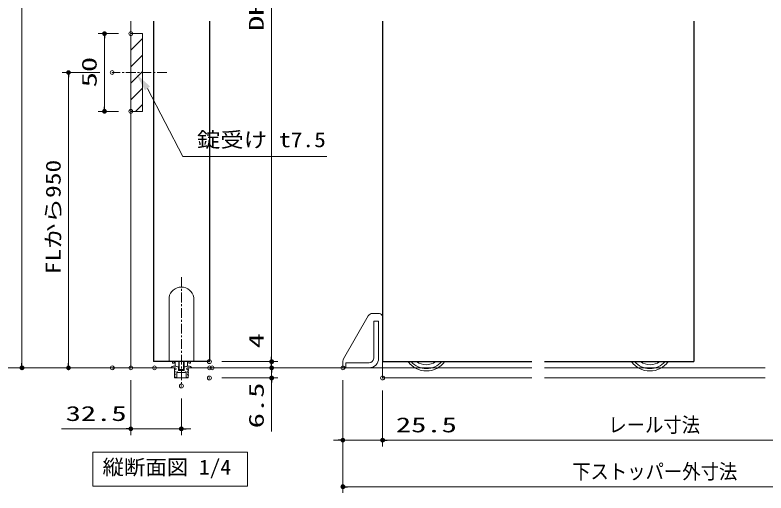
# Model space of a CAD drawing. Units: millimetres, scale not verified. Extents: x -1306 to 1306, y -607 to 607.
# Drawn here: x -872.1 to -389.4, y -95.1 to 212.4 of the extents above; entities that cross this region are included whole.
import ezdxf
from ezdxf.enums import TextEntityAlignment as Align

# ---------------------------------------------------------------- set-up
doc = ezdxf.new("R2010")
doc.units = ezdxf.units.MM
doc.header["$LTSCALE"] = 5
doc.header["$PDMODE"] = 32
doc.header["$PDSIZE"] = 2.5
doc.linetypes.add('USER3', pattern=[2, 1.25, -0.25, 0.25, -0.25])
for name, color, linetype, lineweight in [('0-1_線(黄)', 2, 'Continuous', 15), ('0-C_中心線', 3, 'USER3', 9), ('0-D_線(白)', 7, 'Continuous', 30), ('1-0_線(水)', 4, 'Continuous', 9), ('1-1_寸法線', 3, 'Continuous', 13), ('1-2_ハッチング', 6, 'Continuous', 9), ('1-3_引出線', 3, 'Continuous', 9), ('1-4_DEFPOINTS', 7, 'Continuous', 5), ('1-5_0', 3, 'Continuous', 25)]:
    doc.layers.add(name, color=color, linetype=linetype, lineweight=lineweight)
doc.styles.add('ＭＳ ゴシック', font='')
doc.styles.get('ＭＳ ゴシック').set_extended_font_data('MS Gothic')

# ---------------------------------------------------------------- blocks, each defined once
blk = doc.blocks.new('_DOT')
at = {"layer": '1-5_0'}
blk.add_line((-2.5, 0), (-5, 0), dxfattribs=at)
for points in [[(0, 0), (-2.5, 0), (-2.48, 0.313)], [(0, 0), (-2.48, -0.313), (-2.5, 0)], [(0, 0), (-2.48, 0.313), (-2.421, 0.622)], [(0, 0), (-2.421, -0.622), (-2.48, -0.313)], [(0, 0), (-2.421, 0.622), (-2.324, 0.92)], [(0, 0), (-2.324, -0.92), (-2.421, -0.622)], [(0, 0), (-2.324, 0.92), (-2.191, 1.204)], [(0, 0), (-2.191, -1.204), (-2.324, -0.92)], [(0, 0), (-2.191, 1.204), (-2.023, 1.469)], [(0, 0), (-2.023, -1.469), (-2.191, -1.204)], [(0, 0), (-2.023, 1.469), (-1.822, 1.711)], [(0, 0), (-1.822, -1.711), (-2.023, -1.469)], [(0, 0), (-1.822, 1.711), (-1.594, 1.926)], [(0, 0), (-1.594, -1.926), (-1.822, -1.711)], [(0, 0), (-1.594, 1.926), (-1.34, 2.111)], [(0, 0), (-1.34, -2.111), (-1.594, -1.926)], [(0, 0), (-1.34, 2.111), (-1.064, 2.262)], [(0, 0), (-1.064, -2.262), (-1.34, -2.111)], [(0, 0), (-1.064, 2.262), (-0.773, 2.378)], [(0, 0), (-0.773, -2.378), (-1.064, -2.262)], [(0, 0), (-0.773, 2.378), (-0.468, 2.456)], [(0, 0), (-0.468, -2.456), (-0.773, -2.378)], [(0, 0), (-0.468, 2.456), (-0.157, 2.495)], [(0, 0), (-0.157, -2.495), (-0.468, -2.456)], [(0, 0), (-0.157, 2.495), (0.157, 2.495)], [(0, 0), (0.157, -2.495), (-0.157, -2.495)], [(0, 0), (0.157, 2.495), (0.468, 2.456)], [(0, 0), (0.468, 2.456), (0.773, 2.378)], [(0, 0), (0.773, 2.378), (1.064, 2.262)], [(0, 0), (1.064, 2.262), (1.34, 2.111)], [(0, 0), (1.34, 2.111), (1.594, 1.926)], [(0, 0), (1.594, 1.926), (1.822, 1.711)], [(0, 0), (1.822, 1.711), (2.023, 1.469)], [(0, 0), (2.023, 1.469), (2.191, 1.204)], [(0, 0), (2.191, 1.204), (2.324, 0.92)], [(0, 0), (2.324, 0.92), (2.421, 0.622)], [(0, 0), (2.421, 0.622), (2.48, 0.313)], [(0, 0), (2.48, 0.313), (2.5, 0)], [(0, 0), (0.468, -2.456), (0.157, -2.495)], [(0, 0), (0.773, -2.378), (0.468, -2.456)], [(0, 0), (1.064, -2.262), (0.773, -2.378)], [(0, 0), (1.34, -2.111), (1.064, -2.262)], [(0, 0), (1.594, -1.926), (1.34, -2.111)], [(0, 0), (1.822, -1.711), (1.594, -1.926)], [(0, 0), (2.023, -1.469), (1.822, -1.711)], [(0, 0), (2.191, -1.204), (2.023, -1.469)], [(0, 0), (2.324, -0.92), (2.191, -1.204)], [(0, 0), (2.421, -0.622), (2.324, -0.92)], [(0, 0), (2.48, -0.313), (2.421, -0.622)], [(0, 0), (2.5, 0), (2.48, -0.313)]]:
    blk.add_solid(points, dxfattribs=at)

msp = doc.modelspace()

# ---------------------------------------------------------------- linework, layer by layer
at = {"layer": '0-1_線(黄)'}
for p, q in [((-797.677, 200.389), (-797.677, 150.389)), ((-1237.663, -14.611), (-769.577, -14.611)), ((-760.777, -14.611), (-635.883, -14.611))]:
    msp.add_line(p, q, dxfattribs=at)
msp.add_lwpolyline([(-797.677, 200.389), (-790.177, 200.389), (-790.177, 150.389), (-797.677, 150.389)], dxfattribs=at)
msp.add_lwpolyline([(-822.095, -68.811), (-722.759, -68.811), (-722.759, -90.646), (-822.095, -90.646)], close=True, dxfattribs=at)
at = {"layer": '0-C_中心線'}
for p, q in [((-774.538, 175.389), (-809.662, 175.389)), ((-765.177, 43.78), (-765.177, -26.275))]:
    msp.add_line(p, q, dxfattribs=at)
at = {"layer": '0-D_線(白)', "lineweight": 25}
msp.add_line((-783.177, 208.389), (-783.177, -10.611), dxfattribs=at)
at = {"layer": '0-D_線(白)'}
for p, q in [((-747.177, 208.389), (-747.177, -10.611)), ((-635.883, 208.389), (-635.883, -10.611)), ((-635.883, 208.389), (-635.883, -10.611)), ((-435.885, 208.389), (-435.885, -10.611)), ((-747.177, -10.611), (-783.177, -10.611)), ((-635.883, -10.611), (-539.884, -10.611)), ((-531.884, -10.611), (-435.885, -10.611))]:
    msp.add_line(p, q, dxfattribs=at)
at = {"layer": '1-0_線(水)'}
for p, q in [((-797.677, 208.389), (-797.677, -14.611)), ((-773.077, 30.65), (-773.077, -10.611)), ((-757.277, -10.611), (-757.277, 30.65)), ((-637.883, 20.389), (-642.446, 20.389)), ((-660.981, -8.715), (-645.044, 18.889)), ((-638.383, 15.389), (-638.383, -8.411)), ((-635.883, -14.611), (-635.883, 18.389)), ((-770.927, -10.611), (-770.927, -11.58)), ((-770.927, -11.58), (-769.927, -11.58)), ((-769.927, -11.58), (-769.927, -10.611)), ((-769.177, -13.477), (-769.177, -10.611)), ((-769.177, -13.477), (-766.927, -14.08)), ((-767.027, -14.207), (-767.027, -16.211)), ((-766.927, -15.28), (-766.927, -10.611)), ((-766.627, -15.58), (-766.627, -10.611)), ((-763.727, -15.58), (-763.727, -10.611)), ((-763.427, -15.28), (-763.427, -10.611)), ((-761.177, -13.477), (-763.427, -14.08)), ((-763.327, -16.211), (-763.327, -14.207)), ((-761.177, -13.477), (-761.177, -10.611)), ((-760.427, -10.611), (-760.427, -11.58)), ((-760.427, -11.58), (-759.427, -11.58)), ((-759.427, -11.58), (-759.427, -10.611)), ((-661.383, -14.611), (-661.383, -10.215)), ((-659.383, -11.411), (-659.383, -14.611)), ((-644.583, -11.411), (-659.383, -11.411)), ((-769.077, -14.611), (-771.477, -14.611)), ((-769.192, -17.135), (-769.662, -15.987)), ((-769.192, -18.835), (-769.662, -17.687)), ((-769.577, -21.111), (-769.577, -14.611)), ((-769.477, -15.711), (-769.077, -15.711)), ((-769.477, -17.411), (-769.377, -17.411)), ((-769.477, -19.111), (-769.377, -19.111)), ((-768.177, -17.324), (-768.177, -20.711)), ((-766.927, -15.28), (-766.627, -15.58)), ((-766.827, -16.411), (-763.527, -16.411)), ((-763.527, -17.611), (-766.827, -17.611)), ((-762.177, -20.711), (-762.177, -17.324)), ((-758.877, -14.611), (-761.277, -14.611)), ((-761.277, -15.711), (-760.877, -15.711)), ((-760.692, -15.987), (-761.162, -17.135)), ((-760.692, -17.687), (-761.162, -18.835)), ((-760.977, -17.411), (-760.877, -17.411)), ((-760.977, -19.111), (-760.877, -19.111)), ((-760.777, -14.611), (-760.777, -21.111)), ((-758.877, -14.611), (-708.771, -14.611)), ((-661.383, -14.611), (-539.884, -14.611)), ((-661.383, -14.611), (-635.883, -14.611)), ((-644.583, -14.611), (-659.383, -14.611)), ((-635.883, -14.611), (-635.883, -21.111)), ((-531.884, -14.611), (-389.884, -14.611)), ((-769.221, -20.772), (-769.667, -19.372)), ((-760.777, -21.111), (-769.577, -21.111)), ((-768.377, -20.911), (-769.031, -20.911)), ((-761.323, -20.911), (-761.977, -20.911)), ((-760.686, -19.372), (-761.132, -20.772)), ((-635.883, -21.111), (-539.884, -21.111)), ((-531.884, -21.111), (-389.884, -21.111))]:
    msp.add_line(p, q, dxfattribs=at)
for points in [[(-638.383, 15.389), (-641.583, 15.389), (-641.583, -8.411)], [(-770.381, -13.611), (-768.677, -13.611), (-767.175, -14.014)], [(-763.179, -14.014), (-761.677, -13.611), (-759.972, -13.611)], [(-763.427, -15.28), (-763.727, -15.58), (-766.627, -15.58)]]:
    msp.add_lwpolyline(points, dxfattribs=at)
for centre, radius, start, end in [((-765.177, 29.389), 8, 9.06872, 170.93128), ((-642.446, 17.389), 3, 90, 150), ((-637.883, 18.389), 2, 0, 90), ((-658.383, -10.215), 3, 150, 180), ((-644.583, -8.411), 3, 270, 0), ((-644.583, -8.411), 6.2, 270, 0), ((-771.561, -14.457), 0.175, 118.71051, 298.71051), ((-770.381, -15.111), 1.5, 90, 147.42103), ((-767.227, -14.207), 0.2, 0, 75.00001), ((-763.127, -14.207), 0.2, 104.99999, 180), ((-759.972, -15.111), 1.5, 32.57897, 90), ((-758.793, -14.457), 0.175, 241.28949, 61.28949), ((-607.683, -2.111), 14.5, 215.8883, 270), ((-607.683, -2.111), 13, 220.83222, 319.16778), ((-607.883, -2.111), 10.5, 234.04943, 305.95057), ((-607.683, -2.111), 14.5, 270, 324.1117), ((-464.085, -2.111), 14.5, 215.8883, 270), ((-464.085, -2.111), 13, 220.83222, 319.16778), ((-463.885, -2.111), 10.5, 234.04943, 305.95057), ((-464.085, -2.111), 14.5, 270, 324.1117), ((-769.477, -15.911), 0.2, 90, 202.26435), ((-769.477, -17.611), 0.2, 90, 202.26435), ((-769.477, -19.311), 0.2, 90, 197.67679), ((-769.377, -17.211), 0.2, 270, 22.26435), ((-769.377, -18.911), 0.2, 270, 22.26435), ((-769.077, -15.161), 0.55, 270, 90), ((-768.005, -17.254), 0.185, 22.02431, 202.02431), ((-766.827, -16.211), 1.4, 224.04863, 270), ((-766.827, -16.211), 0.2, 180, 270), ((-763.527, -16.211), 0.2, 270, 0), ((-763.527, -16.211), 1.4, 270, 315.95137), ((-762.349, -17.254), 0.185, 337.97569, 157.97569), ((-761.277, -15.161), 0.55, 90, 270), ((-760.977, -17.211), 0.2, 157.73565, 270), ((-760.977, -18.911), 0.2, 157.73565, 270), ((-760.877, -15.911), 0.2, 337.73565, 90), ((-760.877, -17.611), 0.2, 337.73565, 90), ((-760.877, -19.311), 0.2, 342.32321, 90), ((-769.031, -20.711), 0.2, 197.67679, 270), ((-768.377, -20.711), 0.2, 270, 0), ((-761.977, -20.711), 0.2, 180, 270), ((-761.323, -20.711), 0.2, 270, 342.32321)]:
    msp.add_arc(centre, radius, start, end, dxfattribs=at)
at = {"layer": '1-1_寸法線'}
for p, q in [((-707.177, 432.389), (-707.177, -7.611)), ((-867.677, 355.889), (-867.677, -11.611)), ((-805.677, 200.389), (-818.589, 200.389)), ((-814.589, 197.389), (-814.589, 153.389)), ((-817.662, 175.389), (-841.737, 175.389)), ((-837.737, 172.389), (-837.737, -11.611)), ((-805.677, 150.389), (-818.589, 150.389)), ((-707.177, -7.611), (-707.177, 10.532)), ((-707.177, -11.611), (-707.177, -8.611)), ((-739.177, -10.611), (-703.177, -10.611)), ((-739.177, -10.611), (-703.177, -10.611)), ((-707.177, -14.611), (-707.177, -10.611)), ((-817.608, -14.611), (-871.677, -14.611)), ((-790.48, -14.611), (-841.737, -14.611)), ((-739.109, -14.611), (-703.177, -14.611)), ((-737.418, -14.611), (-703.177, -14.611)), ((-707.177, -14.611), (-707.177, -21.111)), ((-707.177, -17.611), (-707.177, -20.611)), ((-797.677, -22.611), (-797.677, -57.811)), ((-739.177, -21.111), (-703.177, -21.111)), ((-707.177, -24.111), (-707.177, -55.587)), ((-661.383, -22.611), (-661.383, -65.111)), ((-661.383, -22.611), (-661.383, -95.111)), ((-635.883, -29.111), (-635.883, -65.111)), ((-635.883, -29.111), (-635.883, -65.111)), ((-765.177, -34.275), (-765.177, -57.811)), ((-800.677, -53.811), (-842.153, -53.811)), ((-765.177, -53.811), (-797.677, -53.811)), ((-762.177, -53.811), (-759.177, -53.811)), ((-664.383, -61.111), (-667.383, -61.111)), ((-661.383, -61.111), (-635.883, -61.111)), ((-632.883, -61.111), (-289.572, -61.111)), ((-632.883, -61.111), (-591.407, -61.111)), ((-264.072, -91.111), (-658.383, -91.111))]:
    msp.add_line(p, q, dxfattribs=at)
at = {"layer": '1-2_ハッチング'}
for p, q in [((-797.677, 200.333), (-797.621, 200.389)), ((-797.677, 189.727), (-790.177, 197.227)), ((-797.677, 179.12), (-790.177, 186.62)), ((-797.677, 168.513), (-790.177, 176.013)), ((-797.677, 157.907), (-790.177, 165.407)), ((-794.588, 150.389), (-790.177, 154.8))]:
    msp.add_line(p, q, dxfattribs=at)
at = {"layer": '1-3_引出線'}
msp.add_lwpolyline([(-671.753, 121.425), (-764.331, 121.425), (-786.96, 165.194)], dxfattribs=at)
msp.add_solid([(-794.405, 174.605), (-785.326, 166.487), (-788.594, 163.901)], dxfattribs=at)
at = {"layer": '1-4_DEFPOINTS'}
for p in [(-797.677, 200.389), (-809.662, 175.389), (-814.589, 150.389), (-797.677, 150.389), (-747.177, -10.611), (-707.177, -10.611), (-867.677, -14.611), (-837.737, -14.611), (-809.608, -14.611), (-797.677, -14.611), (-782.48, -14.611), (-747.109, -14.611), (-745.418, -14.611), (-707.177, -14.611), (-661.383, -14.611), (-747.177, -21.111), (-707.177, -21.111), (-635.883, -21.111), (-765.177, -26.275), (-765.177, -53.811), (-635.883, -61.111), (-661.383, -91.111)]:
    msp.add_point(p, dxfattribs=at)

# ---------------------------------------------------------------- block references
at = {"layer": '1-1_寸法線', "xscale": 0.6, "yscale": 0.6}
for p, rotation in [((-814.589, 200.389), 90), ((-837.737, 175.389), 90), ((-814.589, 150.389), 270), ((-707.177, -10.611), 270), ((-707.177, -10.611), 270), ((-867.677, -14.611), 270), ((-837.737, -14.611), 270), ((-707.177, -14.611), 270), ((-707.177, -14.611), 90), ((-707.177, -21.111), 90), ((-765.177, -53.811), 180), ((-635.883, -61.111), 180), ((-635.883, -61.111), 180), ((-661.383, -91.111), 180)]:
    msp.add_blockref('_DOT', p, dxfattribs=dict(at, rotation=rotation))
for p in [(-797.677, -53.811), (-661.383, -61.111)]:
    msp.add_blockref('_DOT', p, dxfattribs=at)

# ---------------------------------------------------------------- texts
at = {"layer": '0-1_線(黄)', "style": 'ＭＳ ゴシック', "width": 1.05}
msp.add_text('縦断面図 1/4', height=9.621, dxfattribs=at).set_placement((-815.876, -86.189), align=Align.BOTTOM_LEFT)
at = {"layer": '1-1_寸法線', "style": 'ＭＳ ゴシック'}
for s, height, width, p in [('DH', 9.604, 1.5, (-709.326, 202.151)), ('50', 9.604, 1.5, (-816.739, 165.865)), ('FLから950', 9.621, 1.25, (-839.886, 45.532)), ('4', 9.604, 1.5, (-709.326, -2.04)), ('6.5', 9.604, 1.5, (-709.326, -53.492))]:
    msp.add_text(s, height=height, rotation=90, dxfattribs=dict(at, width=width)).set_placement(p, align=Align.BOTTOM_LEFT)
for s, width, p in [('32.5', 1.5, (-839.582, -51.662)), ('25.5', 1.5, (-627.312, -58.962)), ('レール寸法', 0.9, (-490.751, -58.962)), ('下ストッパー外寸法', 0.9, (-514.001, -88.962))]:
    msp.add_text(s, height=9.604, dxfattribs=dict(at, width=width)).set_placement(p, align=Align.BOTTOM_LEFT)
at = {"layer": '1-3_引出線', "style": 'ＭＳ ゴシック', "width": 1.15}
msp.add_text('錠受け t7.5', height=9.621, dxfattribs=at).set_placement((-755.245, 124.459), align=Align.BOTTOM_LEFT)

doc.saveas('drawing.dxf')
